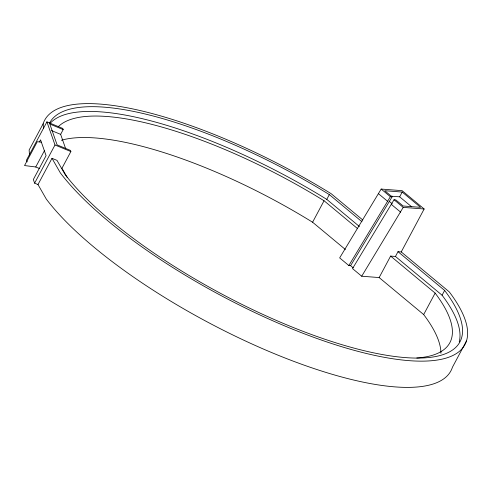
<?xml version="1.0" encoding="UTF-8"?>
<svg xmlns="http://www.w3.org/2000/svg" width="491" height="491" viewBox="0 0 491 491"><rect width="100%" height="100%" fill="white"/><g stroke="black" fill="none" stroke-linecap="round" stroke-linejoin="round"><path stroke-width="0.74" d="M362.775 219.98L331.143 193.687A238.209 71.631 28.1 0 0 43.153 123.757L29.141 150.001L29.515 155.641M65.671 148.73L60.639 134.356L63.192 129.581L62.793 128.452L46.915 121.878L26.532 160.054L27.165 161.877M39.483 141.825L40.544 139.837L46.08 155.659L33.339 179.516L34.615 183.155L37.985 184.548L46.332 199.137A238.209 71.631 28.1 0 0 274.003 353.538A238.209 71.631 28.1 0 0 452.438 367.243L466.45 341M41.379 142.218L37.291 141.696L24.55 165.553L35.745 166.983L44.589 150.412M34.615 183.155L54.998 144.986L46.915 121.878M37.985 184.548L51.997 158.311L56.999 160.379L64.972 174.311A232.538 69.925 28.1 0 0 339.232 343.866A232.538 69.925 28.1 0 0 444.625 290.445L397.998 251.687L395.451 256.462L390.615 256.087L379.15 277.562L361.707 276.224L352.52 268.589L394.034 199.751L395.777 199.886L403.123 205.993L420.572 207.331L402.203 192.061L384.754 190.723L392.1 196.83L350.586 265.668L348.843 265.533L339.662 257.898L381.169 189.06L402.111 190.668L424.156 208.994L401.227 251.938L397.998 251.687M63.192 129.581L49.812 124.045L57.103 144.888L70.483 150.43L70.876 151.559L61.958 168.26L67.15 177.319M345.388 249.496L312.589 222.233L324.054 200.758L357.442 228.511M50.002 123.493A232.538 69.925 28.1 0 1 326.779 199.377L329.326 194.608L361.965 221.736M348.843 265.533L390.357 196.695L392.1 196.83M391.309 196.191L399.656 196.83L402.203 192.061M361.707 276.224L403.215 207.386L424.156 208.994M440.943 353.281A224.031 67.365 28.1 0 0 423.672 314.565L435.136 293.096L390.615 256.087M459.232 341.914A232.538 69.925 28.1 0 0 442.078 295.22L444.625 290.445M51.487 130.569L60.639 134.356M54.998 144.986L70.876 151.559M35.745 166.983L39.716 168.628M399.656 196.83L411.71 206.852M381.169 189.06L390.357 196.695M394.034 199.751L403.215 207.386M389.553 201.598L392.18 203.783M378.622 193.828L387.81 201.47M391.487 204.52L400.668 212.155M401.227 251.938L449.259 291.863A238.209 71.631 28.1 0 1 341.288 346.585A238.209 71.631 28.1 0 1 60.344 172.893L51.997 158.311M326.779 199.377L359.418 226.511M395.451 256.462L442.078 295.22M379.15 277.562L423.672 314.565M350.586 265.668L353.213 267.847M43.153 123.757L43.478 128.673M61.357 140.254A224.031 67.365 28.1 0 1 312.589 222.233M49.278 123.628A232.538 69.925 28.1 0 1 329.326 194.608M435.136 293.096A224.031 67.365 28.1 0 1 416.791 357.988M58.717 126.285A224.031 67.365 28.1 0 1 324.054 200.758"/></g></svg>
